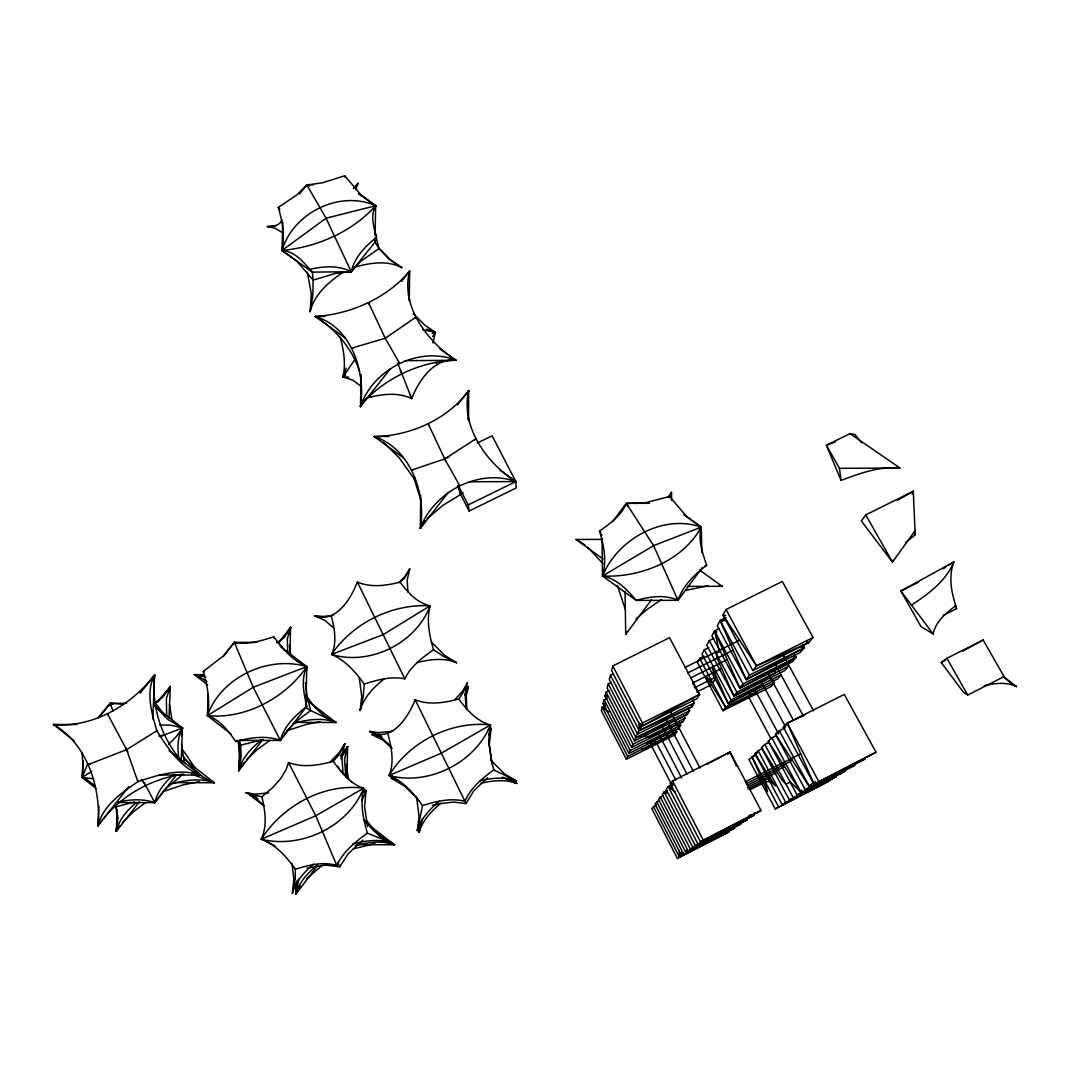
<?xml version="1.0" encoding="UTF-8"?>
<svg xmlns="http://www.w3.org/2000/svg" width="1070" height="1070" viewBox="0 0 1070 1070"><rect width="100%" height="100%" fill="white"/><g stroke="black" fill="none" stroke-linecap="round" stroke-linejoin="round"><path stroke-width="1.5" d="M297.246 880.169L295.842 894.212L317.67 865.456M468.526 420.684L468.647 390.657L457.465 404.968M137.883 780.404L137.869 781.688C121.619 792.857 102.894 805.376 98.025 825.772L128.708 786.664M420.697 495.33L420.363 528.366L448.397 492.2M409.262 300.616L409.609 271.125L401.437 281.37M375.115 237.567L375.035 242.128L378.178 247.304A141.507 46.384 19.4 0 0 379.034 248.534L388.998 259.167L401.825 267.674C386.912 259.783 369.27 263.046 353.809 267.393M375.142 235.28L375.623 205.748L358.437 193.724M390.523 368.602L360.483 406.533L361.045 374.794M346.947 777.917L347.536 746.606L340.501 755.794M297.393 891.109L295.842 894.212L296.123 882.75M280.233 646.387L306.836 666.623L305.859 707.497L280.393 740.467L239.332 740.4L236.47 741.229A152.676 26.763 -69.8 0 0 235.748 741.55C228.405 731.131 220.099 719.722 207.419 715.643L208.195 694.403M289.89 653.703L290.572 627.435L278.28 643.177M282.801 222.346L281.998 250.46L312.386 272.128L351.214 271.726L375.035 242.128L376.159 238.209A139.006 44.766 19.4 0 1 376.546 237.326C373.671 227.281 370.18 215.538 375.623 205.748L360.67 194.472L344.701 175.788L322.217 182.863L306.849 184.936L299.413 194.031M263.006 739.357L238.77 770.641L239.6 744.586M181.245 758.938L182.462 727.948L156.14 707.417M169.02 718.077L170.317 686.525L158.106 702M152.783 719.107L154.668 674.862L140.183 693.173M432.935 343.095L435.37 332.329L424.736 325.093L413.368 313.777M139.368 801.831L116.282 831.35L117.272 809.923M98.975 806.218L98.025 825.772C117.486 797.565 149.84 778.706 183.692 774.078M95.925 788.376L82.149 777.409L82.992 760.877M417.166 798.474L422.516 805.576L417.34 830.681C420.844 818.617 429.819 809.161 439.208 801.269M420.644 822.028L419.012 832.487C422.476 820.596 431.317 811.274 440.586 803.503L453.787 802.072L465.985 803.597L473.769 790.85L487.652 777.689M181.405 735.745L182.462 727.948L168.07 719.562L154 705.197M298.784 879.099L295.842 894.212L297.099 891.016M289.448 634.39L290.572 627.435L285.289 635.165L278.066 642.562M915.358 530.399L892.474 562.071L861.337 520.943L865.791 514.897L913.298 491.25L915.171 533.917A154.334 38.935 14.4 0 0 915.265 534.773L905.447 542.624M84.771 778.438L82.149 777.409L83.126 766.963L82.042 753.053M120.107 825.492L116.282 831.35L117.299 820.971L116.215 807.382M169.715 689.936L170.317 686.525L162.934 696.998L155.123 702.508A146.082 33.745 -71.2 0 1 154.548 702.682M343.256 272.034C329.065 281.878 314.299 294.089 310.153 311.704L311.316 293.715L307.304 272.154M241.619 765.919L238.77 770.641L240.014 756.543L238.236 741.55M117.794 828.287L116.282 831.35L117.927 817.507L116.095 806.807A158.561 35.457 -68.4 0 0 115.68 805.884L115.399 805.309M231.334 734.194L207.419 715.643C210.496 700.877 207.286 685.696 203.273 671.438L223.456 655.87L234.357 642.374L257.067 642.348M361.887 404.233L360.483 406.533C365.94 372.347 351.482 326.791 315.209 316.493L345.623 338.347M933.174 634.002C935.554 621.51 946.174 612.963 955.724 605.62C951.243 591.643 948.421 576.021 953.865 561.884L900.9 591.014L920.976 626.565L933.174 634.002L900.9 591.014L918.622 582.134M375.075 208.436L375.623 205.748C339.645 189.604 292.912 213.117 281.998 250.46L297.206 261.548L313.149 280.113L312.801 295.721L310.153 311.704M408.86 274.789L409.609 271.125C386.805 298.45 350.398 314.259 315.209 316.493L319.689 318.927M313.777 864.025C304.509 871.836 295.587 881.252 292.404 893.276L293.822 879.032L292.03 863.677M306.287 669.205L306.836 666.623C292.832 660.712 282.507 648.861 273.8 636.784C261.187 640.783 247.705 645.063 234.357 642.374L223.242 656.525M346.8 750.016L347.536 746.606L340.942 756.744M384.103 678.955C373.764 687.234 363.733 697.319 360.189 710.467L361.713 696.289L359.252 677.537M422.516 818.537L419.012 832.487M240.095 767.685L238.77 770.641L241.151 756.49L240.71 745.161A155.631 27.807 -69.8 0 0 240.496 744.145L239.332 740.4M467.844 394.241L468.647 390.657C447.394 419.654 409.743 436.119 374.206 436.547L403.577 457.92M264.036 805.643L254.045 796.722L246.006 792.709L261.842 796.816L272.81 787.466L280.273 779.147L285.917 770.025L288.566 762.589C302.997 767.952 318.833 765.291 333.251 761.332C341.129 772.299 350.264 783.909 363.613 788.216C359.894 803.142 363.238 818.684 367.385 833.155L392.449 843.16C379.596 838.586 365.552 840.619 352.659 843.936M361.82 789.031L366.101 790.676L364.549 806.633L367.518 826.441M417.34 830.681L419.052 816.356L416.564 797.123M892.915 560.185L892.474 562.071L865.791 514.897M109.662 705.799L110.25 703.284L126.501 703.298M408.994 273.746L409.609 271.125C400.34 306.341 427.706 341.905 455.94 360.269L404.955 360.684M334.027 628.357L325.093 620.493L314.5 615.678C335.739 623.904 351.12 598.478 357.353 582C370.875 587.858 386.176 585.705 399.979 582.12C407.764 592.272 417.073 602.945 430.113 605.847C426.341 620.399 429.391 635.634 433.551 649.757L443.408 656.351L456.556 662.704C444.103 657.488 430.1 659.347 417.367 662.49M355.614 189.631L358.049 183.304L355.12 187.036M292.404 893.276L295.186 879.446L295.373 869.174C286.546 856.829 275.886 844.604 261.254 839.241C267.473 825.906 265.186 810.592 261.842 796.816M94.655 785.701L87.646 780.057L82.149 777.409L87.379 764.461M810.231 784.591L809.615 787.065L805.295 789.794L775.523 734.314L779.321 730.703L785.286 727.707M118.636 802.54L154.829 802.647C157.357 791.104 165.462 781.809 174.102 774.198M360.189 710.467L363.278 696.022L364.228 684.051C355.601 672.12 345.423 660.351 331.58 654.425C337.251 642.281 334.495 628.331 331.218 615.919M801.738 790.048L801.122 792.442L797.083 795.01L768.26 741.176L771.831 737.792L776.298 735.545M390.951 746.392L380.693 736.962L369.498 731.399C391.687 743.369 408.125 717.208 415.173 699.767C429.11 705.397 444.638 702.816 458.682 698.991C466.961 709.918 476.765 721.247 490.501 724.965L488.615 741.243L491.518 761.278M488.321 729.941L491.17 728.309L489.298 744.345L492.173 764.114M605.205 705.665L602.249 707.15L601.34 710.64L626.378 759.259L674.782 734.943L676.721 731.786L675.197 728.884M679.249 722.29L680.761 725.166L678.714 728.523L628.919 753.521L603.172 703.552L604.122 699.86L607.064 698.376M683.529 715.282L685.041 718.157L682.874 721.715L631.621 747.435L605.098 696.048L606.101 692.13L609.057 690.658M611.171 682.459L608.215 683.944L607.145 688.104L634.497 740.988L687.274 714.506L689.588 710.721L688.063 707.845M613.418 673.752L610.448 675.223L609.311 679.651L637.533 734.127L691.969 706.829L694.417 702.816L692.892 699.927M612.829 665.955L611.625 670.663L640.769 726.838L696.958 698.67L699.579 694.39L669.553 637.666L612.829 665.955L642.481 723.012L640.769 726.838L699.579 694.39L694.109 685.629M153.772 678.327L154.668 674.862C131.503 705.09 92.381 728.242 53.5 724.497L74.097 740.814M116.282 831.35C118.823 819.54 127.343 810.204 136.264 802.58M169.434 689.842L170.317 686.525L169.18 688.438M636.61 735.25L634.497 740.988M637.533 734.127L639.766 728.108M313.523 184.856L306.849 184.936L296.992 194.86L278.28 207.393C282.4 221.263 285.035 236.095 281.998 250.46C293.875 251.209 302.596 260.705 309.604 269.373A140.264 31.338 -72.5 0 1 310.18 269.8L312.386 272.128L313.042 278.508A142.818 32.474 -72.6 0 1 313.149 280.113L335.579 273.358L351.214 271.726C354.571 257.348 365.258 246.153 376.546 237.326M181.552 731.345L182.462 727.948L180.509 727.292M626.472 631.581L625.723 634.363L651.483 599.775M670.863 494.768L671.505 492.387L667.6 497.603M209.961 716.713L207.419 715.643C220.808 677.243 268.383 655.148 306.836 666.623L305.833 670.061M374.62 209.332L375.623 205.748L373.617 205.627M278.28 739.945L280.393 740.467C284.058 725.982 295.467 715.228 306.876 706.387C303.626 693.534 300.897 679.129 306.836 666.623L253.229 687.261L207.419 715.643L209.8 716.445M238.77 770.641C241.873 757.948 251.37 748.117 261.214 740.092M289.609 630.778L290.572 627.435L284.286 637.345L278.093 642.04A145.092 26.175 -72 0 1 277.451 642.201L276.635 642.334M363.894 401.143L360.483 406.533C372.761 369.391 419.052 345.503 455.94 360.269C421.473 361.058 387.22 376.988 363.559 401.972M408.579 274.709L409.609 271.125M640.716 723.601L640.769 726.838L641.625 723.909M659.655 800.427L656.753 801.885L655.041 804.159L681.51 855.505L734.729 828.073L681.51 855.505L682.205 853.178M686.539 849.981L685.816 852.389L740.707 824.074L685.816 852.389L658.531 799.544L660.351 797.123L663.266 795.665M295.842 894.212C298.998 882.349 307.786 873.08 316.921 865.376M346.519 749.909L347.536 746.606L340.942 758.831M467.563 394.148L468.647 390.657C460.501 426.542 486.516 463.123 515.86 481.567L516.141 487.987L469.115 511.032L459.404 491.999M363.613 788.216C348.459 826.816 301.004 849.085 261.254 839.241C282.266 805.951 323.916 782.785 363.613 788.216L315.744 815.781L261.254 839.241M363.051 789.928L366.101 790.676L361.981 800.534M430.113 605.847C416.016 643.284 369.872 666.115 331.58 654.425C352.685 623.061 392.369 603.453 430.113 605.847L383.087 634.657L331.58 654.425M912.416 493.872L913.298 491.25L897.422 500.319M418.865 800.775C410.987 790.355 401.437 780.458 389.092 775.523C409.168 741.67 451.353 720.498 490.501 724.965C475.053 762.763 428.602 786.142 389.092 775.523C394.496 762.255 391.54 747.489 387.928 734.154M491.17 728.309L488.535 735.05M465.624 691.982L468.446 686.552L466.319 695.46L466.761 708.848M454.202 700.328L462.802 690.912L467.483 682.74L465.116 695.005L466.359 708.888M670.663 494.714L671.505 492.387L671.679 500.519M610.448 675.223L639.124 730.543L639.913 728.389M640.769 726.838L641.759 724.23M417.019 798.514L405.008 786.423L391.205 778.157L392.061 775.91M626.766 631.688L625.723 634.363L625.04 591.269M347.536 746.606L344.527 759.111L345.824 776.78M681.429 852.228L681.51 855.505L682.406 853.245M686.739 850.061L685.816 852.389A49.849 2.836 -72.7 0 1 686.485 850.503M329.627 762.616L339.658 752.076L344.888 743.623L341.811 756.289L343.122 774.185M399.016 582.709L405.008 576.329L409.783 568.852L407.175 580.141L407.951 591.977M421.406 525.798L420.363 528.366C426.355 493.283 410.372 448.21 374.206 436.547L380.398 440.104M805.135 714.773L787.306 723.146L814.056 784.23L876.036 752.25L844.297 694.43L787.306 723.146L783.253 726.998L814.056 784.23L815.233 781.368M468.446 686.552L464.848 694.764M467.483 682.74L462.628 693.413L458.682 698.991M912.335 493.578L913.298 491.25M422.516 805.576C436.105 801.403 450.818 797.578 464.955 801.323C470.492 787.774 482.356 778.264 493.858 769.892L516.476 781.02C504.92 776.499 492.093 777.97 480.31 780.712M281.998 219.805C279.872 225.623 272.783 226.773 267.339 226.519L274.803 228.137L281.811 232.23M626.378 759.259L627.635 756.423L676.721 731.786L675.05 729.018M628.919 753.521L630.257 750.525L680.761 725.166M631.621 747.435L633.039 744.265L685.041 718.157M290.572 627.435L287.295 639.084L287.723 652.352M344.888 743.623L338.896 754.885L333.251 761.332M360.483 406.533L361.606 404.152M306.956 868.104L325.494 865.082L339.712 866.847L348.272 853.673L362.784 840.177M295.373 869.174C308.628 865.162 323.127 861.27 336.823 865.483C343.136 851.68 355.334 841.822 367.385 833.155M346.198 368.093L342.948 376.988L352.525 380.037L361.366 386.511M409.783 568.852L404.567 578.201L399.979 582.12M364.228 684.051C377.215 679.945 391.152 675.946 404.834 678.835C410.813 666.236 422.409 657.582 433.551 649.757M170.317 686.525L166.358 698.549L166.693 715.669M99.63 822.589L98.025 825.772C101.249 788.496 87.379 743.931 53.5 724.497L76.906 724.524M159.818 724.965L171.441 725.273L182.462 727.948C177.5 737.016 177.393 747.81 178.743 757.814M235.748 741.55C250.166 737.658 266.002 735.063 280.393 740.467L282.814 736.254M704.087 656.231L699.686 658.438L697.439 662.597L723.012 710.721L771.082 686.579L774.359 682.754L772.767 679.811M708.741 647.577L704.341 649.784L701.973 654.171L728.309 703.619L777.729 678.808L781.207 674.742L731.077 699.914L728.309 703.619L712.379 667.814L715.108 678.808M713.69 638.402L709.29 640.609L706.775 645.263L733.913 696.102L784.778 670.569L788.456 666.276L786.865 663.333M726.035 609.512L723.026 615.103L752.905 670.622L808.626 642.695L813.053 637.519L782.29 581.465L726.035 609.512L756.436 665.888L752.905 670.622M84.61 778.171L82.149 777.409L83.353 775.188M306.836 666.623C285.382 697.814 245.618 719.414 207.419 715.643M152.836 802.072L154.829 802.647L164.352 790.008L181.86 775.228M282.921 248.935L281.998 250.46L285.289 252.012M179.693 727.306L182.462 727.948L176.51 736.414L168.659 744.426M123.117 704.22L110.25 703.284L98.48 717.248M93.705 778.786L82.149 777.409L83.406 775.442M309.604 269.373C323.234 266.229 338.428 264.945 351.214 271.726L360.791 261.267L379.034 248.534L376.306 238.102M355.601 358.41L342.948 376.988L348.646 377.121M358.049 183.304L353.341 188.587M299.199 888.1L300.563 886.147M414.906 318.459L415.762 317.255L385.24 338.28L351.896 348.058L353.1 348.272M812.973 782.344L809.615 787.065L775.523 734.314L779.95 731.947M432.601 336.555L435.37 332.329L426.863 329.145M656.271 804.907L651.737 808.532L677.444 858.448L681.363 854.355M681.51 855.505L683.449 852.817M168.619 689.227L156.889 702.134M715.576 678.701L712.607 682.754L706.708 677.27L725.62 707.216L723.012 710.721M283.483 248.441L281.998 250.46L285.048 251.223M702.254 567.608L677.979 600.323L636.195 600.404L602.517 576.008L602.035 538.798M720.591 651.202L716.138 653.422L717.542 659.2L733.913 696.102L736.842 692.17L788.456 666.276M718.933 628.678L714.533 630.872L711.871 635.807L739.865 688.117L742.981 683.944L796.16 657.274L794.555 654.345M725.995 617.591L720.11 620.533L717.274 625.776L746.178 679.637L749.495 675.21L804.332 647.711L802.768 644.849M612.655 521.464L626.298 503.395L649.49 503.288M672.642 784.484L668.242 786.691L666.182 789.419L695.259 845.554L753.828 815.327L750.886 814.658M672.803 785.674L670.382 783.869L672.575 780.953L730.061 751.996L761.037 810.512L700.435 841.796L670.382 783.869L673.017 784.43M284.219 734.194L285.757 732.174M156.233 731.586L156.849 730.783C151.753 712.954 145.359 692.41 154.668 674.862C150.843 706.039 161.61 738.835 182.596 762.188M242.235 764.983L244.308 762.255M425.111 521.05L420.363 528.366C433.551 491.933 478.825 468.138 515.86 481.567L468.192 504.92L469.115 511.032M117.754 802.072C129.898 799.491 142.912 798.474 154.829 802.647L175.988 775.549M98.908 717.595L110.25 703.284L112.912 704.207M366.729 398.134C380.813 394.135 397.746 391.874 411.709 398.615C418.504 380.8 434.139 357.701 455.94 360.269L439.837 348.807M420.978 500.399L414.117 478.758L414.973 477.742M793.365 656.632L796.16 657.274L792.241 661.835L739.865 688.117L714.533 630.872L716.94 631.915M801.617 645.758L804.332 647.711L800.186 652.566L746.178 679.637L720.11 620.533L726.704 620.52M474.839 439.904L475.762 438.834L444.705 458.95L411.883 469.997L413.02 470.064M122.341 822.683L133.001 812.117L145.426 802.647M364.656 400.18L366.074 398.682M287.402 730.195L297.059 720.765L310.661 710.547L335.993 722.464L294.424 722.424M727.974 754.243L730.061 751.996L734.073 760.944M246.595 759.593L257.308 749.575L269.627 740.547M427.157 518.683L442.846 505.388L463.243 492.895M306.796 878.657L322.324 865.242M635.901 619.048L646.507 609.873L661.447 599.615M756.383 754.417L748.933 759.499L775.188 808.92L829.945 780.511M782.063 804.546L836.379 776.566L782.063 804.546L755.005 753.735L758.175 750.739L762.629 748.492M789.352 799.919L845.394 771.042L789.352 799.919L761.439 747.649L764.796 744.466L769.25 742.219M683.717 514.697L701.224 527.149C697.907 539.989 702.549 553.177 706.695 565.281C694.657 574.483 682.914 585.584 677.979 600.323C664.778 594.171 649.61 596.766 636.075 600.337C627.301 589.637 616.681 578.696 602.517 576.008C606.931 561.215 603.908 545.486 599.534 531.054C609.94 523.631 621.322 515.66 626.298 503.395L644.488 502.954L669.579 496.507L686.392 516.221L701.224 527.149L701.866 552.387M1004.088 676.614L967.708 695.045L963.374 692.196L941.239 662.477L946.91 658.291L983.169 640.007L1004.663 677.671L1012.581 684.452A48.297 9.496 15.4 0 0 1016.5 686.606C1006.442 681.684 994.752 683.235 984.239 685.669M667.091 790.596L664.176 792.067L662.236 794.635L690.391 849.072L747.061 819.834L744.225 819.179M695.259 845.554L753.828 815.327L748.933 815.313M700.435 841.796L761.037 810.512M345.637 375.142L342.948 376.988C345.984 363.827 343.778 350.131 340.193 337.317M911.506 605.152C928.292 593.93 945.987 581.237 953.865 561.884L948.475 565.375M747.061 819.834L690.391 849.072M641.652 748.077L643.016 750.177L652.192 744.091L649.57 742.152M779.174 668.402L796.16 657.274L793.552 656.873M753.053 691.207L763.432 684.452L728.309 703.619M943.085 568.879L945.786 567.127M775.188 808.92L827.872 781.782L825.492 781.1M814.056 784.23L876.036 752.25M82.149 777.409L91.873 771.336M983.169 640.007L962.746 651.095M361.807 793.137L366.101 790.676M490.501 724.965L441.281 753.186L389.092 775.523M746.178 679.637L804.332 647.711L801.443 647.056M739.865 688.117L796.16 657.274M733.913 696.102L775.576 672.736L774.025 669.873M643.016 750.177L676.721 731.786M706.775 764.435L730.061 751.996M768.487 779.054L775.282 785.861L755.005 753.735L757.854 752.237M941.239 662.477L945.546 660.203M704.555 566.257L705.732 565.682A151.846 31.779 16.6 0 1 706.695 565.281M745.242 781.862L800.734 753.828M746.151 783.735L792.362 760.382M747.368 785.3L784.511 766.521M747.462 787.293L777.128 772.299M747.93 788.991L770.159 777.743M750.23 789.633L763.592 782.879M790.369 781.969L786.022 784.176L782.424 780.645L761.439 747.649M805.295 789.794L865.162 758.911L809.615 787.065L779.321 730.703M797.083 795.01L854.97 765.157L801.122 792.442L789.834 781.488M653.369 806.379L679.437 857.003L729.098 831.831L677.444 858.448M943.218 615.37L956.553 608.656A103.924 23.232 14.9 0 1 955.978 607.105L955.724 605.62M783.253 726.998L786.196 725.5M775.523 734.314L778.465 732.83M755.005 753.735L757.934 752.264M696.717 692.036L711.389 684.68M642.481 723.012L699.579 694.39M725.915 615.544L723.026 615.103L756.436 665.888L813.053 637.519M638.991 722.303L639.124 730.543L694.417 702.816M689.588 710.721L635.995 737.618L608.215 683.944M699.686 658.438L725.62 707.216L774.359 682.754M684.787 667.56L739.53 640.194M687.569 673.03L733.191 650.212M690.565 677.965L727.252 659.615M692.357 683.128L721.648 668.456M694.403 687.809L716.378 676.802M605.513 574.523L602.517 576.008C617.417 539.507 662.771 513.613 701.224 527.149C682.727 561.068 639.913 577.92 602.517 576.008L653.609 545.66L701.224 527.149L698.242 528.62M849.995 433.617L826.414 445.281L841.047 480.43C859.812 473.341 879.567 466.105 899.964 468.018L849.995 433.617L854.957 434.514L861.698 442.86M449.146 456.783L444.705 458.95L428.227 423.814L428.843 425.365M477.287 443.047L492.106 435.824L515.86 481.567L469.623 481.794M770.146 781.635L765.197 781.622L767.471 791.586L751.929 756.664L756.263 754.591M667.185 790.65L664.176 792.067L692.785 847.346M697.8 843.708L668.242 786.691L671.251 785.273M678.714 728.523L646.588 743.115L653.837 741.015M725.62 707.216L756.089 693.387L750.016 694.978L749.909 691.688M682.874 721.715L649.838 736.655L646.053 737.725L644.555 734.822M639.124 730.543L691.969 706.829L691.421 705.611M756.436 665.888L808.626 642.695L806.205 641.411M160.727 736.401L182.462 727.948M162.653 791.827L182.261 785.086L199.368 781.608M835.429 441.883L826.414 445.281L839.455 468.339L841.047 480.43M286.733 730.797L306.582 724.31L320.411 721.648M116.095 806.807L134.325 802.085M353.274 848.831L374.834 843.655M432.267 333.251L435.37 332.329L422.69 329.694M685.923 590.279L708.166 585.852M647.711 734.354L635.995 737.618L687.274 714.506L686.753 713.316M169.261 784.43C183.799 780.378 199.729 777.556 214.361 782.745L184.669 759.473M293.26 723.347C307.063 719.628 322.257 717.168 335.993 722.464L307.291 700.502M355.267 845.567C367.973 842.304 381.803 840.284 394.469 844.792L365.886 822.656M432.347 805.362L440.532 803.49M481.099 783.227C492.735 780.525 505.361 779.067 516.77 783.507L507.621 778.478M89.947 764.247L88.329 764.542L126.594 749.669L156.849 730.783C167.803 748.331 180.322 767.23 200.411 775.081L159.296 774.988M392.81 731.225L378.86 732.602L369.498 731.399M158.801 735.999L164.031 735.117M268.57 792.964L254.968 794.141L246.006 792.709M261.709 739.892L240.71 745.161L237.299 740.52M333.292 615.397L323.394 616.44L314.5 615.678M275.645 225.93L267.339 226.519M317.509 317.71L315.209 316.493L324.972 316.399M388.918 436.453L374.206 436.547L377.456 437.951M839.455 468.339L899.964 468.018L896.419 467.443M602.102 539.387L576.048 539.481L603.119 559.035M687.716 586.4L722.263 586.32L699.526 570.056M207.66 684.867L194.446 674.662L204.316 674.662M627.635 756.423L602.249 707.15L605.566 707.15M827.163 779.201L832.059 779.214L829.384 777.261M822.924 781.769L827.872 781.782L825.425 781.301M172.738 782.638L214.361 782.745C201.227 777.796 191.289 767.163 183.13 756.115M263.18 805.309L250.032 795.037L253.296 795.037M754.056 812.946L757.373 812.959M356.591 844.631L394.469 844.792L384.986 839.883M202.966 675.638L194.446 674.662L197.789 676.146M381.054 735.745L371.798 734.555L382.859 740.052L392.168 748.505M205.855 676.828L194.446 674.662L197.897 675.852M512.771 481.259L515.86 481.567L499.596 469.85M718.839 585.879L722.263 586.32L720.043 585.825M453.038 359.854L455.94 360.269M801.644 647.296L804.332 647.711M607.332 696.677L605.098 696.048L607.399 696.476M605.834 705.518L603.172 703.552L605.406 703.966M381.91 736.909L371.798 734.555M512.864 480.978L515.86 481.567M333.104 721.835L335.993 722.464C323.153 717.194 313.51 706.601 305.391 695.701M398.134 780.15L391.205 778.157M197.562 774.359L200.411 775.081L169.02 750.471M211.619 782.036L214.361 782.745L211.726 781.742M253.376 796.428L250.032 795.037L252.841 795.759M391.446 843.989L394.469 844.792L391.553 843.695M603.172 703.552L605.339 704.167M670.382 783.869L673.204 784.698M255.329 796.655L256.8 797.096M268.771 842.063L265.213 840.98L274.963 845.848M253.71 796.174L250.032 795.037L257.99 798.982M250.032 795.037L253.483 796.133M57.245 725.701L53.5 724.497L57.125 725.995M194.446 674.662L199.568 676.655L206.885 681.737M333.198 721.541L335.993 722.464M666.463 792.897L664.176 792.067L666.623 793.191M675.397 792.014L668.242 786.691L670.596 787.547M214.361 782.745L191.65 773.984M394.469 844.792L383.996 840.846M236.911 643.324L234.357 642.374L253.229 687.261L280.393 740.467M608.817 712.005L602.249 707.15L604.349 707.939M197.683 774.051L200.411 775.081C179.707 768.006 157.705 775.001 137.869 781.688L125.899 747.689M829.036 778.05L832.059 779.214L829.116 777.743M837.703 772.634L840.819 773.837L838.8 772.834M516.77 783.507L502.405 777.168M392.449 843.16L379.81 836.004M806.365 641.732L808.626 642.695M578.121 540.363L576.048 539.481L578.054 540.551M722.584 621.616L720.11 620.533L749.495 675.21M516.476 781.02L504.264 773.717L490.715 760.074M315.209 316.493L318.499 317.991M668.242 786.691L670.77 787.854M456.556 662.704L444.545 655.281L431.33 641.906M602.249 707.15L604.283 708.139M309.203 186.14L306.849 184.936L326.082 218.213L351.214 271.726M1016.5 686.606L1003.299 676.721M401.825 267.674L390.269 259.555L380.024 249.203M579.057 541.086L584.875 544.978M318.392 318.272C336.903 331.058 352.886 349.743 359.48 371.464M383.996 839.161L374.032 831.042L363.546 819.259M383.341 442.178L399.163 457.746L414.117 478.758M398.521 362.208L399.337 362.877L384.384 336.769M587.684 547.225L603.039 563.636M351.803 782.33L341.036 770.761M379.128 835.389L365.98 821.238M459.217 484.804L444.705 458.95L446.217 461.919M314.058 706.294L315.57 708.059M373.176 829.023L366.328 820.316M284.446 650.346L278.093 642.04M162.8 712.981L155.123 702.508M369.458 395.258L370.982 397.184M194.941 767.725L181.632 748.278M313.309 705.397L306.916 696.878M141.227 779.388L145.466 785.072M279.939 209.559L279.297 208.703A138.592 41.877 22.9 0 0 278.28 207.393M337.732 766.374L339.364 768.594M108.511 715.241L107.522 713.904L127.771 751.889M768.26 741.176L801.122 792.442L771.831 737.792M692.745 683.449L693.427 684.532M954.935 605.821L956.553 608.656M946.91 658.291L967.708 695.045M600.792 533.114L600.123 531.951A144.731 30.95 19.1 0 0 599.534 531.054M782.772 654.185L813.561 710.828M775.054 663.788L803.249 715.817M767.819 672.803L793.499 720.337M787.306 723.146L818.657 781.314M761.011 681.282L785.032 725.861M754.591 689.267L778.545 733.859M742.981 683.944L714.533 630.872L718.826 648.821M748.532 696.824L770.908 738.594M709.29 640.609L736.842 692.17M764.796 744.466L793.151 797.511M627.849 506.311L626.298 503.395L653.609 545.66L677.979 600.323L676.454 597.448M704.341 649.784L731.077 699.914M758.175 750.739L785.647 802.273M751.929 756.664L778.572 806.767M143.875 782.103L154.829 802.647M669.967 710.721L700.007 768.046M665.781 718.585L693.307 771.216M661.862 725.955L686.953 774.038M658.157 732.896L681.643 777.97M654.679 739.437L675.839 780.124M672.575 780.953L703.164 839.83M651.389 745.603L671.786 784.899M606.101 692.13L633.039 744.265M660.351 797.123L688.063 850.757M604.122 699.86L630.257 750.525M656.753 801.885L683.623 853.967M458.348 485.646L468.192 504.92M288.566 762.589L315.744 815.781L336.823 865.483M404.834 678.835L357.353 582M464.955 801.323L415.173 699.767M464.567 800.694L465.985 803.597M601.514 534.505L601.888 535.308M385.24 338.28L368.535 302.663L369.204 304.335M400.421 370.621L401.798 373.564M410.291 395.592L411.709 398.615L397.692 363.171M457.478 486.195L461.023 493.752L457.853 485.606M734.649 762.228L735.224 763.499M735.785 764.782L736.361 766.053M337.799 862.353L339.712 866.847M617.35 585.397L625.255 609.271M110.25 703.284L112.965 710.961M914.435 532.084L915.265 534.773M436.333 362.864L437.041 365.178M493.858 769.892L491.531 761.305M360.416 374.647L361.259 377.844M184.455 763.485L181.392 743.877M348.512 779.348L346.198 764.368M171.829 719.067L169.461 704.234M375.276 232.778L375.757 235.453M290.706 655.081L289.408 645.223M468.031 417.487L468.459 419.948M409.596 300.71L408.486 293.314M274.04 638.322L273.974 637.947A142.47 25.225 -72 0 1 273.8 636.784M305.458 682.633L307.197 696.583L310.661 710.547A150.215 12.787 19 0 1 309.645 709.945L305.859 707.497L306.568 706.561A147.419 12.318 19 0 1 306.876 706.387M679.303 850.356L679.437 857.003M669.285 497.443A144.236 1.123 -72.3 0 1 669.579 496.507M606.904 696.45A48.244 6.808 18.4 0 1 605.098 696.048M840.819 773.837A50.544 6.875 17.2 0 1 837.716 772.393M344.741 176.965A137.629 28.288 -74.8 0 1 344.701 175.788M203.273 671.438A145.44 11.596 19.9 0 1 204.062 671.893M636.209 600.31L636.209 600.283A150.455 1.217 -72.2 0 0 636.075 600.337M375.623 205.748C352.177 231.909 316.707 247.277 281.998 250.46L326.082 218.213L375.623 205.748"/></g></svg>
